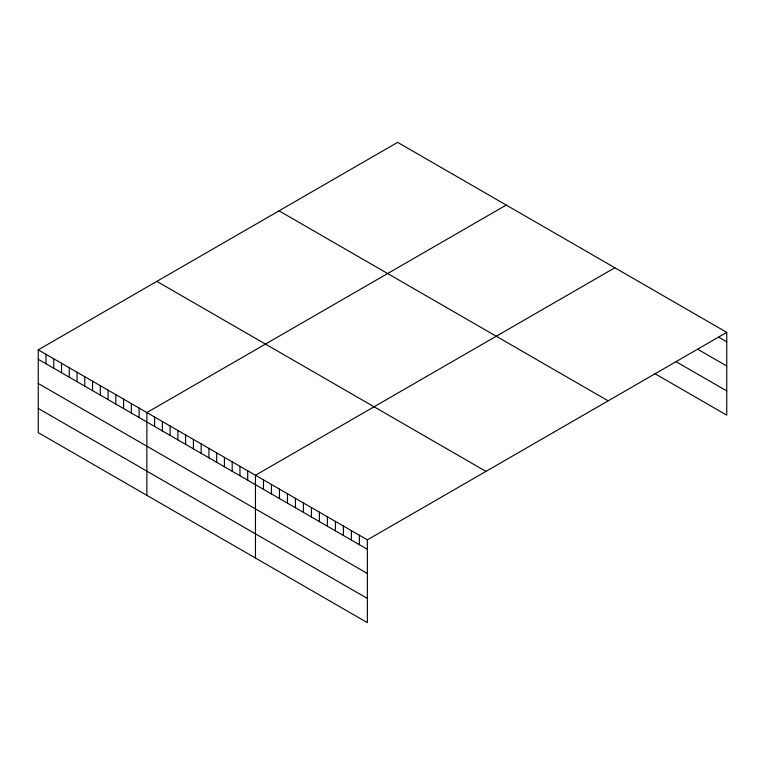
<?xml version="1.0" encoding="UTF-8"?>
<svg xmlns="http://www.w3.org/2000/svg" width="765" height="765" viewBox="0 0 765 765"><rect width="100%" height="100%" fill="white"/><g stroke="black" fill="none" stroke-linecap="round" stroke-linejoin="round"><path stroke-width="1.15" d="M726.75 332.373L367.363 539.861L367.363 622.643L38.25 432.627L38.25 349.844L397.637 142.357L726.75 332.373L726.75 415.156L654.811 373.616M506.248 205.058L146.861 412.555L146.861 495.338M614.85 267.769L255.462 475.256L255.462 558.039M718.756 337.183L726.75 341.802M697.776 349.28L726.75 366.005M675.791 361.529L726.75 390.944M279.043 210.834L608.156 400.841M156.844 281.377L485.957 471.393M38.25 349.844L367.363 539.861M38.25 359.282L367.363 549.289M38.25 383.485L367.363 573.501M38.25 408.424L367.363 598.44M359.368 535.242L359.368 544.68M351.374 530.633L351.374 540.061M343.389 526.014L343.389 535.452M335.395 521.405L335.395 530.834M327.401 516.786L327.401 526.215M319.407 512.177L319.407 521.606M311.412 507.558L311.412 516.987M303.418 502.94L303.418 512.378M295.424 498.331L295.424 507.759M287.439 493.712L287.439 503.15M279.445 489.103L279.445 498.531M271.451 484.484L271.451 493.913M263.456 479.875L263.456 489.304M247.707 470.781L247.707 480.21M239.952 466.296L239.952 475.734M232.187 461.821L232.187 471.25M224.432 457.346L224.432 466.774M216.677 452.861L216.677 462.29M208.922 448.386L208.922 457.814M201.157 443.901L201.157 453.339M193.402 439.426L193.402 448.854M185.646 434.95L185.646 444.379M177.891 430.466L177.891 439.904M170.126 425.99L170.126 435.419M162.371 421.515L162.371 430.944M154.616 417.03L154.616 426.459M139.096 408.07L139.096 417.508M131.341 403.595L131.341 413.024M123.586 399.12L123.586 408.548M115.831 394.635L115.831 404.063M108.066 390.16L108.066 399.588M100.311 385.684L100.311 395.113M92.555 381.2L92.555 390.628M84.8 376.724L84.8 386.153M77.035 372.239L77.035 381.678M69.28 367.764L69.28 377.193M61.525 363.289L61.525 372.718M53.77 358.804L53.77 368.233M46.005 354.329L46.005 363.757"/></g></svg>
